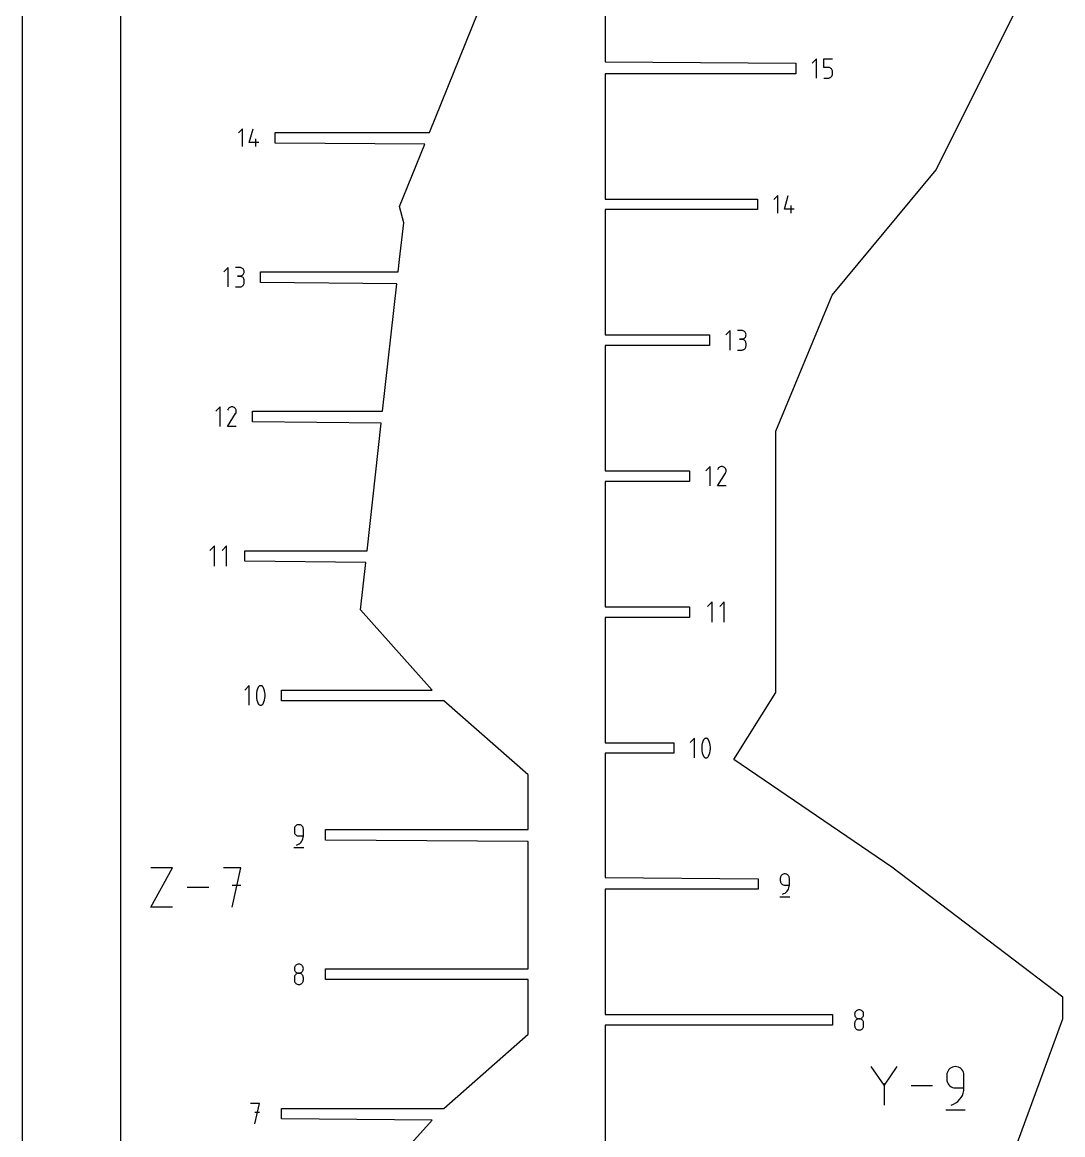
# Model space of a CAD drawing. Extents: x 0 to 980, y 0 to 700.
# Drawn here: x 0 to 122.8, y 374.2 to 505.5 of the extents above; entities that cross this region are included whole.
import ezdxf

# ---------------------------------------------------------------- set-up
doc = ezdxf.new("R2010")
doc.units = 0

msp = doc.modelspace()

# ---------------------------------------------------------------- linework, layer by layer
at = {"layer": 'annotation', "color": 1}
for p, q in [((93.701449, 501.155843), (93.189127, 500.643377)), ((93.701449, 498.851334), (93.701449, 501.155843)), ((94.565567, 500.12961), (94.565567, 501.155843)), ((94.565567, 501.155843), (95.589055, 501.155843)), ((95.077311, 500.12961), (94.565567, 500.12961)), ((95.169197, 500.121396), (95.077311, 500.12961)), ((95.169159, 498.859593), (95.255663, 498.883401)), ((95.255721, 500.097708), (95.169197, 500.121396)), ((95.255663, 498.883401), (95.335364, 498.921309)), ((95.335428, 500.059973), (95.255721, 500.097708)), ((95.335364, 498.921309), (95.406805, 498.971867)), ((95.406864, 500.00962), (95.335428, 500.059973)), ((95.406805, 498.971867), (95.468526, 499.033624)), ((95.468573, 499.948078), (95.406864, 500.00962)), ((95.468526, 499.033624), (95.51907, 499.105132)), ((95.519102, 499.876776), (95.468573, 499.948078)), ((95.51907, 499.105132), (95.556978, 499.18494)), ((95.556995, 499.797141), (95.519102, 499.876776)), ((95.556978, 499.18494), (95.580793, 499.271598)), ((95.580797, 499.710602), (95.556995, 499.797141)), ((95.580793, 499.271598), (95.589055, 499.363656)), ((95.589055, 499.618589), (95.580797, 499.710602)), ((95.589055, 499.363656), (95.589055, 499.618589)), ((95.589055, 499.618589), (95.589055, 499.618589)), ((94.565567, 498.851334), (95.077311, 498.851334)), ((95.077311, 498.851334), (95.169159, 498.859593)), ((95.077311, 498.851334), (95.077311, 498.851334)), ((25.988034, 492.863392), (25.525108, 492.400335)), ((25.988034, 490.781074), (25.988034, 492.863392)), ((26.768838, 491.244), (27.230589, 492.863392)), ((27.925043, 491.244), (26.768838, 491.244)), ((27.578469, 490.781074), (27.578469, 491.705881)), ((89.135663, 485.005321), (88.672737, 484.542264)), ((89.135663, 482.923003), (89.135663, 485.005321)), ((89.916467, 483.385929), (90.378218, 485.005321)), ((91.072672, 483.385929), (89.916467, 483.385929)), ((90.726098, 482.923003), (90.726098, 483.84781)), ((24.287433, 476.522576), (23.775111, 476.01011)), ((24.287433, 474.218067), (24.287433, 476.522576)), ((25.663295, 476.519903), (25.151551, 476.519903)), ((25.663295, 475.496415), (25.407062, 475.496415)), ((25.407062, 475.496415), (25.663295, 475.496415)), ((25.755333, 476.511641), (25.663295, 476.519903)), ((25.663295, 475.496415), (25.755333, 475.504678)), ((25.755333, 475.488154), (25.663295, 475.496415)), ((25.663295, 475.496415), (25.663295, 475.496415)), ((25.841938, 476.487834), (25.755333, 476.511641)), ((25.755333, 475.504678), (25.841938, 475.5285)), ((25.841938, 475.464346), (25.755333, 475.488154)), ((25.921669, 476.449944), (25.841938, 476.487834)), ((25.841938, 475.5285), (25.921669, 475.566427)), ((25.921669, 475.426457), (25.841938, 475.464346)), ((25.993086, 476.399437), (25.921669, 476.449944)), ((25.921669, 475.566427), (25.993086, 475.617007)), ((25.993086, 475.37595), (25.921669, 475.426457)), ((26.054747, 476.337776), (25.993086, 476.399437)), ((25.993086, 475.617007), (26.054747, 475.678789)), ((26.054747, 475.314289), (25.993086, 475.37595)), ((26.105214, 476.266426), (26.054747, 476.337776)), ((26.054747, 475.678789), (26.105214, 475.75032)), ((26.105214, 475.242939), (26.054747, 475.314289)), ((26.143045, 476.186851), (26.105214, 476.266426)), ((26.105214, 475.75032), (26.143045, 475.830147)), ((26.143045, 475.163363), (26.105214, 475.242939)), ((26.1668, 476.100514), (26.143045, 476.186851)), ((26.143045, 475.830147), (26.1668, 475.916818)), ((26.175039, 476.008881), (26.1668, 476.100514)), ((26.1668, 475.916818), (26.175039, 476.008881)), ((26.175039, 476.008881), (26.175039, 476.008881)), ((25.151551, 474.21814), (25.663295, 474.21814)), ((25.663295, 474.21814), (25.755333, 474.226396)), ((25.663295, 474.21814), (25.663295, 474.21814)), ((25.755333, 474.226396), (25.841938, 474.250192)), ((25.841938, 474.250192), (25.921669, 474.288066)), ((25.921669, 474.288066), (25.993086, 474.338558)), ((25.993086, 474.338558), (26.054747, 474.400207)), ((26.054747, 474.400207), (26.105214, 474.471552)), ((26.105214, 474.471552), (26.143045, 474.551133)), ((26.1668, 475.077027), (26.143045, 475.163363)), ((26.143045, 474.551133), (26.1668, 474.63749)), ((26.175039, 474.985394), (26.1668, 475.077027)), ((26.1668, 474.63749), (26.175039, 474.729161)), ((26.175039, 474.729161), (26.175039, 474.985394)), ((26.175039, 474.985394), (26.175039, 474.985394)), ((83.510197, 469.076989), (82.997876, 468.564522)), ((83.510197, 466.77248), (83.510197, 469.076989)), ((84.88606, 469.074315), (84.374316, 469.074315)), ((84.978098, 469.066054), (84.88606, 469.074315)), ((85.064703, 469.042246), (84.978098, 469.066054)), ((85.144434, 469.004357), (85.064703, 469.042246)), ((85.21585, 468.95385), (85.144434, 469.004357)), ((85.277512, 468.892189), (85.21585, 468.95385)), ((85.327979, 468.820839), (85.277512, 468.892189)), ((85.36581, 468.741263), (85.327979, 468.820839)), ((85.389565, 468.654927), (85.36581, 468.741263)), ((84.88606, 468.050828), (84.629826, 468.050828)), ((84.629826, 468.050828), (84.88606, 468.050828)), ((84.88606, 468.050828), (84.978098, 468.059091)), ((84.978098, 468.042566), (84.88606, 468.050828)), ((84.88606, 468.050828), (84.88606, 468.050828)), ((84.978098, 468.059091), (85.064703, 468.082912)), ((85.064703, 468.018759), (84.978098, 468.042566)), ((85.064703, 468.082912), (85.144434, 468.120839)), ((85.144434, 467.98087), (85.064703, 468.018759)), ((85.144434, 468.120839), (85.21585, 468.17142)), ((85.21585, 467.930362), (85.144434, 467.98087)), ((85.21585, 468.17142), (85.277512, 468.233202)), ((85.277512, 467.868701), (85.21585, 467.930362)), ((85.277512, 468.233202), (85.327979, 468.304732)), ((85.327979, 467.797351), (85.277512, 467.868701)), ((85.327979, 468.304732), (85.36581, 468.38456)), ((85.36581, 467.717776), (85.327979, 467.797351)), ((85.36581, 468.38456), (85.389565, 468.471231)), ((85.389565, 467.63144), (85.36581, 467.717776)), ((85.397803, 468.563294), (85.389565, 468.654927)), ((85.389565, 468.471231), (85.397803, 468.563294)), ((85.397803, 467.539807), (85.389565, 467.63144)), ((85.397803, 468.563294), (85.397803, 468.563294)), ((85.397803, 467.283573), (85.397803, 467.539807)), ((85.397803, 467.539807), (85.397803, 467.539807)), ((84.374316, 466.772552), (84.88606, 466.772552)), ((84.88606, 466.772552), (84.978098, 466.780809)), ((84.88606, 466.772552), (84.88606, 466.772552)), ((84.978098, 466.780809), (85.064703, 466.804604)), ((85.064703, 466.804604), (85.144434, 466.842478)), ((85.144434, 466.842478), (85.21585, 466.89297)), ((85.21585, 466.89297), (85.277512, 466.954619)), ((85.277512, 466.954619), (85.327979, 467.025965)), ((85.327979, 467.025965), (85.36581, 467.105546)), ((85.36581, 467.105546), (85.389565, 467.191902)), ((85.389565, 467.191902), (85.397803, 467.283573)), ((23.365345, 460.070498), (22.853098, 459.558106)), ((23.365345, 457.766323), (23.365345, 460.070498)), ((24.298149, 459.814283), (24.230957, 459.685391)), ((24.351471, 459.889895), (24.298149, 459.814283)), ((24.415446, 459.953013), (24.351471, 459.889895)), ((24.488127, 460.003132), (24.415446, 459.953013)), ((24.56757, 460.039747), (24.488127, 460.003132)), ((24.651828, 460.062352), (24.56757, 460.039747)), ((24.738956, 460.070442), (24.651828, 460.062352)), ((24.827007, 460.063511), (24.738956, 460.070442)), ((24.914038, 460.041054), (24.827007, 460.063511)), ((24.9981, 460.002565), (24.914038, 460.041054)), ((25.073286, 459.949176), (24.9981, 460.002565)), ((24.9981, 460.002565), (24.9981, 460.002565)), ((25.136149, 459.88511), (25.073286, 459.949176)), ((25.186131, 459.81233), (25.136149, 459.88511)), ((25.222672, 459.732799), (25.186131, 459.81233)), ((25.245215, 459.648482), (25.222672, 459.732799)), ((25.253199, 459.561341), (25.245215, 459.648482)), ((25.246067, 459.473341), (25.253199, 459.561341)), ((24.229512, 457.766305), (25.175111, 459.288597)), ((25.175111, 459.288597), (25.176242, 459.289996)), ((25.175111, 459.288597), (25.175111, 459.288597)), ((25.176242, 459.289996), (25.177326, 459.291407)), ((25.177326, 459.291407), (25.178371, 459.292841)), ((25.178371, 459.292841), (25.179383, 459.294312)), ((25.179383, 459.294312), (25.180371, 459.295829)), ((25.180371, 459.295829), (25.181341, 459.297406)), ((25.181341, 459.297406), (25.1823, 459.299055)), ((25.1823, 459.299055), (25.183256, 459.300787)), ((25.183256, 459.300787), (25.184215, 459.302614)), ((25.184215, 459.302614), (25.223258, 459.386444)), ((25.184215, 459.302614), (25.184215, 459.302614)), ((25.223258, 459.386444), (25.246067, 459.473341)), ((25.252852, 457.766305), (24.229512, 457.766305)), ((81.158094, 453.037395), (80.645847, 452.525003)), ((81.158094, 450.73322), (81.158094, 453.037395)), ((82.208195, 452.91991), (82.14422, 452.856791)), ((82.280876, 452.970029), (82.208195, 452.91991)), ((82.360319, 453.006644), (82.280876, 452.970029)), ((82.444577, 453.029249), (82.360319, 453.006644)), ((82.531705, 453.037338), (82.444577, 453.029249)), ((82.619756, 453.030407), (82.531705, 453.037338)), ((82.706786, 453.00795), (82.619756, 453.030407)), ((82.790849, 452.969461), (82.706786, 453.00795)), ((82.866035, 452.916073), (82.790849, 452.969461)), ((82.790849, 452.969461), (82.790849, 452.969461)), ((82.928898, 452.852007), (82.866035, 452.916073)), ((82.022261, 450.733201), (82.96786, 452.255494)), ((82.090898, 452.78118), (82.023706, 452.652287)), ((82.14422, 452.856791), (82.090898, 452.78118)), ((82.97888, 452.779226), (82.928898, 452.852007)), ((82.96786, 452.255494), (82.968991, 452.256893)), ((82.96786, 452.255494), (82.96786, 452.255494)), ((82.968991, 452.256893), (82.970075, 452.258303)), ((82.970075, 452.258303), (82.971119, 452.259738)), ((82.971119, 452.259738), (82.972132, 452.261208)), ((82.972132, 452.261208), (82.97312, 452.262726)), ((82.97312, 452.262726), (82.97409, 452.264303)), ((82.97409, 452.264303), (82.975049, 452.265952)), ((82.975049, 452.265952), (82.976004, 452.267683)), ((82.976004, 452.267683), (82.976964, 452.26951)), ((82.976964, 452.26951), (83.016007, 452.35334)), ((82.976964, 452.26951), (82.976964, 452.26951)), ((83.015421, 452.699696), (82.97888, 452.779226)), ((83.037964, 452.615378), (83.015421, 452.699696)), ((83.016007, 452.35334), (83.038816, 452.440237)), ((83.045948, 452.528238), (83.037964, 452.615378)), ((83.038816, 452.440237), (83.045948, 452.528238)), ((83.0456, 450.733201), (82.022261, 450.733201)), ((22.681076, 443.6665), (22.147525, 443.132798)), ((22.681076, 441.2665), (22.681076, 443.6665)), ((24.114626, 443.6665), (23.581076, 443.132798)), ((24.114626, 441.2665), (24.114626, 443.6665)), ((81.39583, 437.04588), (80.862279, 436.512179)), ((81.39583, 434.64588), (81.39583, 437.04588)), ((82.82938, 437.04588), (82.29583, 436.512179)), ((82.82938, 434.64588), (82.82938, 437.04588)), ((26.762101, 427.169018), (26.248812, 426.655585)), ((26.762101, 424.860159), (26.762101, 427.169018)), ((27.760784, 426.778063), (27.694405, 426.563897)), ((27.84929, 426.986194), (27.760784, 426.778063)), ((27.879094, 427.035757), (27.84929, 426.986194)), ((27.84929, 426.986194), (27.84929, 426.986194)), ((27.916239, 427.077994), (27.879094, 427.035757)), ((27.959493, 427.112496), (27.916239, 427.077994)), ((28.007627, 427.138853), (27.959493, 427.112496)), ((28.059412, 427.156658), (28.007627, 427.138853)), ((28.113616, 427.165501), (28.059412, 427.156658)), ((28.169012, 427.164973), (28.113616, 427.165501)), ((28.224368, 427.154666), (28.169012, 427.164973)), ((28.278454, 427.134172), (28.224368, 427.154666)), ((28.29916, 427.123291), (28.278454, 427.134172)), ((28.278454, 427.134172), (28.278454, 427.134172)), ((28.319029, 427.110794), (28.29916, 427.123291)), ((28.337964, 427.096778), (28.319029, 427.110794)), ((28.35587, 427.081343), (28.337964, 427.096778)), ((28.37265, 427.064587), (28.35587, 427.081343)), ((28.388207, 427.04661), (28.37265, 427.064587)), ((28.402445, 427.02751), (28.388207, 427.04661)), ((28.415267, 427.007387), (28.402445, 427.02751)), ((28.426577, 426.986339), (28.415267, 427.007387)), ((28.515512, 426.777779), (28.426577, 426.986339)), ((28.426577, 426.986339), (28.426577, 426.986339)), ((28.582213, 426.563291), (28.515512, 426.777779)), ((27.650152, 426.345402), (27.628025, 426.124286)), ((27.628025, 426.124286), (27.628025, 425.902258)), ((27.628025, 425.902258), (27.650152, 425.681024)), ((27.694405, 426.563897), (27.650152, 426.345402)), ((27.650152, 425.681024), (27.694405, 425.462293)), ((27.694405, 425.462293), (27.760784, 425.247773)), ((28.515512, 425.247489), (28.582213, 425.461687)), ((28.62668, 426.344581), (28.582213, 426.563291)), ((28.582213, 425.461687), (28.62668, 425.680204)), ((28.648914, 426.123358), (28.62668, 426.344581)), ((28.62668, 425.680204), (28.648914, 425.90133)), ((28.648914, 425.90133), (28.648914, 426.123358)), ((27.760784, 425.247773), (27.84929, 425.03917)), ((27.84929, 425.03917), (27.84929, 425.03917)), ((27.84929, 425.03917), (27.860559, 425.018164)), ((27.860559, 425.018164), (27.873286, 424.998141)), ((27.873286, 424.998141), (27.887418, 424.979162)), ((27.887418, 424.979162), (27.902902, 424.961287)), ((27.902902, 424.961287), (27.919684, 424.944579)), ((27.919684, 424.944579), (27.93771, 424.929096)), ((27.93771, 424.929096), (27.956926, 424.9149)), ((27.956926, 424.9149), (27.977279, 424.902052)), ((27.977279, 424.902052), (27.998716, 424.890613)), ((27.998716, 424.890613), (27.998716, 424.890613)), ((27.998716, 424.890613), (28.052376, 424.870553)), ((28.052376, 424.870553), (28.10741, 424.860587)), ((28.10741, 424.860587), (28.162572, 424.860309)), ((28.162572, 424.860309), (28.216619, 424.869311)), ((28.216619, 424.869311), (28.268306, 424.887188)), ((28.268306, 424.887188), (28.31639, 424.913533)), ((28.31639, 424.913533), (28.359626, 424.947941)), ((28.359626, 424.947941), (28.39677, 424.990003)), ((28.39677, 424.990003), (28.426577, 425.039315)), ((28.426577, 425.039315), (28.515512, 425.247489)), ((28.426577, 425.039315), (28.426577, 425.039315)), ((79.299191, 420.960883), (78.785902, 420.447449)), ((79.299191, 418.652023), (79.299191, 420.960883)), ((80.187242, 420.137266), (80.165116, 419.91615)), ((80.231495, 420.355761), (80.187242, 420.137266)), ((80.297874, 420.569928), (80.231495, 420.355761)), ((80.38638, 420.778058), (80.297874, 420.569928)), ((80.416185, 420.827622), (80.38638, 420.778058)), ((80.38638, 420.778058), (80.38638, 420.778058)), ((80.453329, 420.869859), (80.416185, 420.827622)), ((80.496583, 420.90436), (80.453329, 420.869859)), ((80.544717, 420.930717), (80.496583, 420.90436)), ((80.596502, 420.948522), (80.544717, 420.930717)), ((80.650707, 420.957365), (80.596502, 420.948522)), ((80.706102, 420.956837), (80.650707, 420.957365)), ((80.761458, 420.946531), (80.706102, 420.956837)), ((80.815545, 420.926036), (80.761458, 420.946531)), ((80.83625, 420.915156), (80.815545, 420.926036)), ((80.815545, 420.926036), (80.815545, 420.926036)), ((80.856119, 420.902658), (80.83625, 420.915156)), ((80.875054, 420.888642), (80.856119, 420.902658)), ((80.89296, 420.873207), (80.875054, 420.888642)), ((80.90974, 420.856451), (80.89296, 420.873207)), ((80.925297, 420.838474), (80.90974, 420.856451)), ((80.939535, 420.819374), (80.925297, 420.838474)), ((80.952357, 420.799251), (80.939535, 420.819374)), ((80.963667, 420.778203), (80.952357, 420.799251)), ((81.052602, 420.569643), (80.963667, 420.778203)), ((80.963667, 420.778203), (80.963667, 420.778203)), ((81.119303, 420.355155), (81.052602, 420.569643)), ((81.16377, 420.136445), (81.119303, 420.355155)), ((81.186004, 419.915223), (81.16377, 420.136445)), ((80.165116, 419.91615), (80.165116, 419.694122)), ((80.165116, 419.694122), (80.187242, 419.472889)), ((80.187242, 419.472889), (80.231495, 419.254158)), ((80.231495, 419.254158), (80.297874, 419.039637)), ((80.297874, 419.039637), (80.38638, 418.831035)), ((80.38638, 418.831035), (80.38638, 418.831035)), ((80.38638, 418.831035), (80.397649, 418.810028)), ((80.397649, 418.810028), (80.410376, 418.790005)), ((80.410376, 418.790005), (80.424509, 418.771026)), ((80.93386, 418.781868), (80.963667, 418.831179)), ((80.963667, 418.831179), (81.052602, 419.039353)), ((80.963667, 418.831179), (80.963667, 418.831179)), ((81.052602, 419.039353), (81.119303, 419.253552)), ((81.119303, 419.253552), (81.16377, 419.472068)), ((81.16377, 419.472068), (81.186004, 419.693194)), ((81.186004, 419.693194), (81.186004, 419.915223)), ((80.424509, 418.771026), (80.439993, 418.753152)), ((80.439993, 418.753152), (80.456774, 418.736443)), ((80.456774, 418.736443), (80.4748, 418.72096)), ((80.4748, 418.72096), (80.494016, 418.706765)), ((80.494016, 418.706765), (80.514369, 418.693917)), ((80.514369, 418.693917), (80.535806, 418.682478)), ((80.535806, 418.682478), (80.535806, 418.682478)), ((80.535806, 418.682478), (80.589467, 418.662418)), ((80.589467, 418.662418), (80.6445, 418.652452)), ((80.6445, 418.652452), (80.699663, 418.652173)), ((80.699663, 418.652173), (80.753709, 418.661175)), ((80.753709, 418.661175), (80.805397, 418.679052)), ((80.805397, 418.679052), (80.85348, 418.705398)), ((80.85348, 418.705398), (80.896716, 418.739805)), ((80.896716, 418.739805), (80.93386, 418.781868)), ((32.111294, 410.324854), (32.10269, 410.228976)), ((32.10269, 410.228976), (32.10269, 409.962126)), ((32.10269, 409.962126), (32.10269, 409.962126)), ((32.10269, 409.962126), (32.111294, 409.866253)), ((32.136095, 410.415117), (32.111294, 410.324854)), ((32.111294, 409.866253), (32.136095, 409.776004)), ((32.175574, 410.498252), (32.136095, 410.415117)), ((32.136095, 409.776004), (32.175574, 409.692889)), ((32.228213, 410.572746), (32.175574, 410.498252)), ((32.175574, 409.692889), (32.228213, 409.618418)), ((32.292492, 410.637088), (32.228213, 410.572746)), ((32.228213, 409.618418), (32.292492, 409.554101)), ((32.366892, 410.689765), (32.292492, 410.637088)), ((32.449896, 410.729263), (32.366892, 410.689765)), ((32.539984, 410.754072), (32.449896, 410.729263)), ((32.635638, 410.762677), (32.539984, 410.754072)), ((32.73149, 410.754072), (32.635638, 410.762677)), ((32.635638, 410.762677), (32.635638, 410.762677)), ((32.821684, 410.729263), (32.73149, 410.754072)), ((32.904719, 410.689765), (32.821684, 410.729263)), ((32.979095, 410.637088), (32.904719, 410.689765)), ((33.043311, 410.572746), (32.979095, 410.637088)), ((33.095869, 410.498252), (33.043311, 410.572746)), ((33.135268, 410.415117), (33.095869, 410.498252)), ((33.160007, 410.324854), (33.135268, 410.415117)), ((33.168587, 410.228976), (33.160007, 410.324854)), ((33.168587, 409.428575), (33.168587, 410.228976)), ((33.168587, 410.228976), (33.168587, 410.228976)), ((32.292492, 409.554101), (32.366892, 409.501449)), ((32.366892, 409.501449), (32.449896, 409.46197)), ((32.368938, 408.362677), (32.521346, 408.419472)), ((32.368938, 408.362677), (32.368938, 408.362677)), ((32.449896, 409.46197), (32.539984, 409.437175)), ((32.521346, 408.419472), (32.661237, 408.49624)), ((32.539984, 409.437175), (32.635638, 409.428575)), ((32.635638, 409.428575), (33.168587, 409.428575)), ((32.661237, 408.49624), (32.787166, 408.591026)), ((32.787166, 408.591026), (32.897688, 408.701873)), ((32.897688, 408.701873), (32.991357, 408.826826)), ((32.991357, 408.826826), (33.066726, 408.963929)), ((33.066726, 408.963929), (33.122352, 409.111225)), ((33.122352, 409.111225), (33.156787, 409.266759)), ((33.156787, 409.266759), (33.168587, 409.428575)), ((32.03609, 408.062677), (33.23609, 408.062677)), ((15.161134, 401.030972), (17.734458, 405.665514)), ((17.734458, 405.665514), (15.161134, 405.665514)), ((25.805234, 405.665514), (23.744308, 405.665514)), ((24.774916, 401.030972), (25.805234, 405.665514)), ((89.446829, 404.529202), (89.438224, 404.433324)), ((89.438224, 404.433324), (89.438224, 404.166474)), ((89.47163, 404.619465), (89.446829, 404.529202)), ((89.511109, 404.7026), (89.47163, 404.619465)), ((89.563748, 404.777094), (89.511109, 404.7026)), ((89.628026, 404.841436), (89.563748, 404.777094)), ((89.702427, 404.894113), (89.628026, 404.841436)), ((89.785431, 404.933612), (89.702427, 404.894113)), ((89.875519, 404.95842), (89.785431, 404.933612)), ((89.971173, 404.967026), (89.875519, 404.95842)), ((90.067025, 404.95842), (89.971173, 404.967026)), ((89.971173, 404.967026), (89.971173, 404.967026)), ((90.157219, 404.933612), (90.067025, 404.95842)), ((90.240253, 404.894113), (90.157219, 404.933612)), ((90.314629, 404.841436), (90.240253, 404.894113)), ((90.378846, 404.777094), (90.314629, 404.841436)), ((90.431404, 404.7026), (90.378846, 404.777094)), ((90.470803, 404.619465), (90.431404, 404.7026)), ((90.495542, 404.529202), (90.470803, 404.619465)), ((90.504122, 404.433324), (90.495542, 404.529202)), ((90.504122, 403.632923), (90.504122, 404.433324)), ((90.504122, 404.433324), (90.504122, 404.433324)), ((22.006936, 403.348243), (19.472847, 403.348243)), ((25.805234, 403.601681), (24.774916, 403.601681)), ((89.438224, 404.166474), (89.438224, 404.166474)), ((89.438224, 404.166474), (89.446829, 404.070601)), ((89.446829, 404.070601), (89.47163, 403.980352)), ((89.47163, 403.980352), (89.511109, 403.897237)), ((89.511109, 403.897237), (89.563748, 403.822766)), ((89.563748, 403.822766), (89.628026, 403.75845)), ((89.628026, 403.75845), (89.702427, 403.705797)), ((89.702427, 403.705797), (89.785431, 403.666318)), ((89.785431, 403.666318), (89.875519, 403.641523)), ((89.875519, 403.641523), (89.971173, 403.632923)), ((89.971173, 403.632923), (90.504122, 403.632923)), ((90.233223, 402.906221), (90.326891, 403.031174)), ((90.326891, 403.031174), (90.402261, 403.168277)), ((90.402261, 403.168277), (90.457887, 403.315573)), ((90.457887, 403.315573), (90.492322, 403.471107)), ((90.492322, 403.471107), (90.504122, 403.632923)), ((89.371625, 402.267026), (90.571625, 402.267026)), ((89.704473, 402.567026), (89.856881, 402.62382)), ((89.704473, 402.567026), (89.704473, 402.567026)), ((89.856881, 402.62382), (89.996772, 402.700588)), ((89.996772, 402.700588), (90.122701, 402.795374)), ((90.122701, 402.795374), (90.233223, 402.906221)), ((17.734458, 401.030972), (15.161134, 401.030972)), ((32.111441, 393.871065), (32.102842, 393.775635)), ((32.13623, 393.960979), (32.111441, 393.871065)), ((32.175693, 394.043852), (32.13623, 393.960979)), ((32.228315, 394.118158), (32.175693, 394.043852)), ((32.292582, 394.182374), (32.228315, 394.118158)), ((32.366977, 394.234974), (32.292582, 394.182374)), ((32.449987, 394.274434), (32.366977, 394.234974)), ((32.540097, 394.299228), (32.449987, 394.274434)), ((32.63579, 394.307831), (32.540097, 394.299228)), ((32.731484, 394.299228), (32.63579, 394.307831)), ((32.63579, 394.307831), (32.63579, 394.307831)), ((32.821593, 394.274434), (32.731484, 394.299228)), ((32.904603, 394.234974), (32.821593, 394.274434)), ((32.978999, 394.182374), (32.904603, 394.234974)), ((33.043265, 394.118158), (32.978999, 394.182374)), ((33.095887, 394.043852), (33.043265, 394.118158)), ((33.135351, 393.960979), (33.095887, 394.043852)), ((33.160139, 393.871065), (33.135351, 393.960979)), ((33.168739, 393.775635), (33.160139, 393.871065)), ((32.102842, 393.775635), (32.102842, 393.775635)), ((32.102842, 393.775635), (32.111446, 393.679757)), ((32.111441, 392.804216), (32.102842, 392.708383)), ((32.102842, 392.708383), (32.102842, 392.442887)), ((32.13623, 392.894444), (32.111441, 392.804216)), ((32.111446, 393.679757), (32.136247, 393.589495)), ((32.175693, 392.977553), (32.13623, 392.894444)), ((32.136247, 393.589495), (32.175726, 393.50636)), ((32.228315, 393.052029), (32.175693, 392.977553)), ((32.175726, 393.50636), (32.228365, 393.431865)), ((32.292582, 393.116358), (32.228315, 393.052029)), ((32.228365, 393.431865), (32.292644, 393.367523)), ((32.366977, 393.169027), (32.292582, 393.116358)), ((32.292644, 393.367523), (32.367044, 393.314847)), ((32.449987, 393.208522), (32.366977, 393.169027)), ((32.367044, 393.314847), (32.450048, 393.275348)), ((32.540097, 393.233329), (32.449987, 393.208522)), ((32.450048, 393.275348), (32.540136, 393.25054)), ((32.63579, 393.241934), (32.540097, 393.233329)), ((32.540136, 393.25054), (32.63579, 393.241934)), ((32.63579, 393.241934), (32.731444, 393.25054)), ((32.731484, 393.233334), (32.63579, 393.241934)), ((32.63579, 393.241934), (32.63579, 393.241934)), ((32.63579, 393.241934), (32.63579, 393.241934)), ((32.731444, 393.25054), (32.821532, 393.275348)), ((32.821593, 393.208539), (32.731484, 393.233334)), ((32.821532, 393.275348), (32.904536, 393.314847)), ((32.904603, 393.16906), (32.821593, 393.208539)), ((32.904536, 393.314847), (32.978937, 393.367523)), ((32.978999, 393.116408), (32.904603, 393.16906)), ((32.978937, 393.367523), (33.043216, 393.431865)), ((33.043265, 393.052091), (32.978999, 393.116408)), ((33.043216, 393.431865), (33.095854, 393.50636)), ((33.095887, 392.97762), (33.043265, 393.052091)), ((33.095854, 393.50636), (33.135333, 393.589495)), ((33.135351, 392.894505), (33.095887, 392.97762)), ((33.135333, 393.589495), (33.160134, 393.679757)), ((33.160139, 392.804256), (33.135351, 392.894505)), ((33.160134, 393.679757), (33.168739, 393.775635)), ((33.168739, 392.708383), (33.160139, 392.804256)), ((33.168739, 393.775635), (33.168739, 393.775635)), ((33.168739, 392.442887), (33.168739, 392.708383)), ((33.168739, 392.708383), (33.168739, 392.708383)), ((32.102842, 392.442887), (32.102842, 392.442887)), ((32.102842, 392.442887), (32.111446, 392.347061)), ((32.111446, 392.347061), (32.136247, 392.256937)), ((32.136247, 392.256937), (32.175726, 392.174002)), ((32.175726, 392.174002), (32.228365, 392.099745)), ((32.228365, 392.099745), (32.292644, 392.035653)), ((32.292644, 392.035653), (32.367044, 391.983214)), ((32.367044, 391.983214), (32.450048, 391.943915)), ((32.450048, 391.943915), (32.540136, 391.919245)), ((32.540136, 391.919245), (32.63579, 391.910691)), ((32.63579, 391.910691), (32.731444, 391.919245)), ((32.63579, 391.910691), (32.63579, 391.910691)), ((32.731444, 391.919245), (32.821532, 391.943915)), ((32.821532, 391.943915), (32.904536, 391.983214)), ((32.904536, 391.983214), (32.978937, 392.035653)), ((32.978937, 392.035653), (33.043216, 392.099745)), ((33.043216, 392.099745), (33.095854, 392.174002)), ((33.095854, 392.174002), (33.135333, 392.256937)), ((33.135333, 392.256937), (33.160134, 392.347061)), ((33.160134, 392.347061), (33.168739, 392.442887)), ((98.28058, 388.660684), (98.241117, 388.577811)), ((98.333202, 388.73499), (98.28058, 388.660684)), ((98.397468, 388.799206), (98.333202, 388.73499)), ((98.471864, 388.851807), (98.397468, 388.799206)), ((98.554874, 388.891266), (98.471864, 388.851807)), ((98.644983, 388.91606), (98.554874, 388.891266)), ((98.740677, 388.924664), (98.644983, 388.91606)), ((98.836371, 388.91606), (98.740677, 388.924664)), ((98.740677, 388.924664), (98.740677, 388.924664)), ((98.92648, 388.891266), (98.836371, 388.91606)), ((99.00949, 388.851807), (98.92648, 388.891266)), ((99.083885, 388.799206), (99.00949, 388.851807)), ((99.148152, 388.73499), (99.083885, 388.799206)), ((99.200774, 388.660684), (99.148152, 388.73499)), ((99.240237, 388.577811), (99.200774, 388.660684)), ((98.216328, 388.487897), (98.207728, 388.392467)), ((98.207728, 388.392467), (98.207728, 388.392467)), ((98.207728, 388.392467), (98.216333, 388.296589)), ((98.216328, 387.421049), (98.207728, 387.325215)), ((98.207728, 387.325215), (98.207728, 387.059719)), ((98.241117, 388.577811), (98.216328, 388.487897)), ((98.241117, 387.511276), (98.216328, 387.421049)), ((98.216333, 388.296589), (98.241134, 388.206327)), ((98.28058, 387.594385), (98.241117, 387.511276)), ((98.241134, 388.206327), (98.280613, 388.123192)), ((98.333202, 387.668861), (98.28058, 387.594385)), ((98.280613, 388.123192), (98.333251, 388.048697)), ((98.397468, 387.73319), (98.333202, 387.668861)), ((98.333251, 388.048697), (98.39753, 387.984355)), ((98.471864, 387.785859), (98.397468, 387.73319)), ((98.39753, 387.984355), (98.471931, 387.931679)), ((98.554874, 387.825354), (98.471864, 387.785859)), ((98.471931, 387.931679), (98.554935, 387.89218)), ((98.644983, 387.850161), (98.554874, 387.825354)), ((98.554935, 387.89218), (98.645023, 387.867372)), ((98.740677, 387.858766), (98.644983, 387.850161)), ((98.645023, 387.867372), (98.740677, 387.858766)), ((98.740677, 387.858766), (98.836331, 387.867372)), ((98.836371, 387.850166), (98.740677, 387.858766)), ((98.740677, 387.858766), (98.740677, 387.858766)), ((98.740677, 387.858766), (98.740677, 387.858766)), ((98.836331, 387.867372), (98.926419, 387.89218)), ((98.92648, 387.825371), (98.836371, 387.850166)), ((98.926419, 387.89218), (99.009423, 387.931679)), ((99.00949, 387.785892), (98.92648, 387.825371)), ((99.009423, 387.931679), (99.083824, 387.984355)), ((99.083885, 387.73324), (99.00949, 387.785892)), ((99.083824, 387.984355), (99.148102, 388.048697)), ((99.148152, 387.668923), (99.083885, 387.73324)), ((99.148102, 388.048697), (99.200741, 388.123192)), ((99.200774, 387.594452), (99.148152, 387.668923)), ((99.200741, 388.123192), (99.24022, 388.206327)), ((99.240237, 387.511337), (99.200774, 387.594452)), ((99.24022, 388.206327), (99.265021, 388.296589)), ((99.265026, 388.487897), (99.240237, 388.577811)), ((99.265026, 387.421088), (99.240237, 387.511337)), ((99.265021, 388.296589), (99.273626, 388.392467)), ((99.273626, 388.392467), (99.265026, 388.487897)), ((99.273626, 387.325215), (99.265026, 387.421088)), ((99.273626, 388.392467), (99.273626, 388.392467)), ((99.273626, 387.059719), (99.273626, 387.325215)), ((99.273626, 387.325215), (99.273626, 387.325215)), ((98.207728, 387.059719), (98.207728, 387.059719)), ((98.207728, 387.059719), (98.216333, 386.963893)), ((98.216333, 386.963893), (98.241134, 386.873769)), ((98.241134, 386.873769), (98.280613, 386.790834)), ((98.280613, 386.790834), (98.333251, 386.716577)), ((98.333251, 386.716577), (98.39753, 386.652485)), ((98.39753, 386.652485), (98.471931, 386.600046)), ((98.471931, 386.600046), (98.554935, 386.560747)), ((98.554935, 386.560747), (98.645023, 386.536077)), ((98.645023, 386.536077), (98.740677, 386.527523)), ((98.740677, 386.527523), (98.836331, 386.536077)), ((98.740677, 386.527523), (98.740677, 386.527523)), ((98.836331, 386.536077), (98.926419, 386.560747)), ((98.926419, 386.560747), (99.009423, 386.600046)), ((99.009423, 386.600046), (99.083824, 386.652485)), ((99.083824, 386.652485), (99.148102, 386.716577)), ((99.148102, 386.716577), (99.200741, 386.790834)), ((99.200741, 386.790834), (99.24022, 386.873769)), ((99.24022, 386.873769), (99.265021, 386.963893)), ((99.265021, 386.963893), (99.273626, 387.059719)), ((101.673627, 380.027671), (100.156413, 382.221769)), ((103.190556, 382.221769), (101.673627, 380.027671)), ((109.589555, 382.083442), (109.44855, 381.983608)), ((109.746865, 382.1583), (109.589555, 382.083442)), ((109.917601, 382.205317), (109.746865, 382.1583)), ((110.098885, 382.221627), (109.917601, 382.205317)), ((110.280545, 382.205317), (110.098885, 382.221627)), ((110.098885, 382.221627), (110.098885, 382.221627)), ((110.45148, 382.1583), (110.280545, 382.205317)), ((110.608849, 382.083442), (110.45148, 382.1583)), ((110.749807, 381.983608), (110.608849, 382.083442)), ((109.105143, 381.391859), (109.088835, 381.210151)), ((109.088835, 381.210151), (109.088835, 380.704413)), ((109.152146, 381.562926), (109.105143, 381.391859)), ((109.226967, 381.720484), (109.152146, 381.562926)), ((109.326728, 381.861667), (109.226967, 381.720484)), ((109.44855, 381.983608), (109.326728, 381.861667)), ((110.871511, 381.861667), (110.749807, 381.983608)), ((110.971119, 381.720484), (110.871511, 381.861667)), ((111.045788, 381.562926), (110.971119, 381.720484)), ((111.092674, 381.391859), (111.045788, 381.562926)), ((111.108935, 381.210151), (111.092674, 381.391859)), ((111.108935, 379.693222), (111.108935, 381.210151)), ((111.108935, 381.210151), (111.108935, 381.210151)), ((101.673627, 380.204237), (101.673627, 377.67298)), ((107.383859, 379.947375), (104.896815, 379.947375)), ((109.088835, 380.704413), (109.088835, 380.704413)), ((109.088835, 380.704413), (109.105143, 380.522714)), ((109.105143, 380.522714), (109.152146, 380.351673)), ((109.152146, 380.351673), (109.226967, 380.194153)), ((109.226967, 380.194153), (109.326728, 380.053015)), ((109.326728, 380.053015), (109.44855, 379.931121)), ((109.44855, 379.931121), (109.589555, 379.831333)), ((109.589555, 379.831333), (109.746865, 379.756513)), ((109.746865, 379.756513), (109.917601, 379.709522)), ((109.917601, 379.709522), (110.098885, 379.693222)), ((110.098885, 379.693222), (111.108935, 379.693222)), ((111.086572, 379.386547), (111.108935, 379.693222)), ((110.1474, 377.926252), (110.386062, 378.105891)), ((110.386062, 378.105891), (110.595524, 378.31597)), ((110.595524, 378.31597), (110.773046, 378.552782)), ((110.773046, 378.552782), (110.915888, 378.81262)), ((110.915888, 378.81262), (111.021309, 379.091778)), ((111.021309, 379.091778), (111.086572, 379.386547)), ((27.982244, 377.858855), (26.914992, 377.858855)), ((27.448693, 375.458855), (27.982244, 377.858855)), ((27.982244, 376.790098), (27.448693, 376.790098)), ((108.962615, 377.10456), (111.236867, 377.10456)), ((109.593432, 377.673123), (109.882277, 377.78076)), ((109.593432, 377.673123), (109.593432, 377.673123)), ((109.882277, 377.78076), (110.1474, 377.926252))]:
    msp.add_line(p, q, dxfattribs=at)
at = {"layer": 'boundary', "color": 5}
for p, q in [((11.587505, 530.061128), (11.587503, 477.459606)), ((68.762586, 515.420016), (68.762583, 500.776583)), ((107.82993, 488.02239), (120.625692, 513.747724)), ((48.057323, 492.445233), (53.795808, 506.651368)), ((68.762583, 500.776583), (91.262344, 500.626589)), ((91.262344, 500.626589), (91.262344, 499.380589)), ((68.762583, 499.380589), (68.76258, 484.587162)), ((91.262344, 499.380589), (68.762583, 499.380589)), ((29.852304, 491.199233), (29.852304, 492.445233)), ((29.852304, 492.445233), (48.057323, 492.445233)), ((47.493417, 491.049233), (29.852304, 491.199233)), ((44.527501, 483.706842), (47.493417, 491.049233)), ((95.575218, 473.233838), (107.82993, 488.02239)), ((68.76258, 484.587162), (86.745933, 484.587161)), ((86.745933, 484.587161), (86.745933, 483.341162)), ((45.012073, 481.782827), (44.527501, 483.706842)), ((68.76258, 483.341162), (68.762577, 468.547735)), ((86.745933, 483.341162), (68.76258, 483.341162)), ((44.527501, 477.459601), (45.012073, 481.782827)), ((11.587503, 477.459606), (11.5875, 409.703873)), ((44.363152, 475.993322), (44.527501, 477.459601)), ((28.102328, 474.747322), (28.102328, 475.993322)), ((28.102328, 475.993322), (44.363152, 475.993322)), ((44.20668, 474.597322), (28.102328, 474.747322)), ((42.519127, 459.541411), (44.20668, 474.597322)), ((88.929556, 457.194439), (95.575218, 473.233838)), ((68.762577, 468.547735), (81.071092, 468.547734)), ((81.071092, 468.547734), (81.071093, 467.301734)), ((68.762577, 467.301734), (68.762574, 452.508307)), ((81.071093, 467.301734), (68.762577, 467.301734)), ((27.180315, 458.295411), (27.180314, 459.541411)), ((27.180314, 459.541411), (42.519127, 459.541411)), ((42.362655, 458.145411), (27.180315, 458.295411)), ((40.675101, 443.0895), (42.362655, 458.145411)), ((88.929533, 426.366368), (88.929556, 457.194439)), ((68.762574, 452.508307), (78.719063, 452.508307)), ((78.719063, 452.508307), (78.719064, 451.262307)), ((68.762574, 451.262307), (68.762571, 436.46888)), ((78.719064, 451.262307), (68.762574, 451.262307)), ((26.258302, 441.8435), (26.258301, 443.0895)), ((26.258301, 443.0895), (40.675101, 443.0895)), ((40.518629, 441.6935), (26.258302, 441.8435)), ((39.893385, 436.115228), (40.518629, 441.6935)), ((48.362038, 426.637588), (39.893385, 436.115228)), ((68.762571, 436.46888), (78.719055, 436.46888)), ((78.719055, 436.46888), (78.719056, 435.22288)), ((68.762571, 435.22288), (68.762568, 420.429453)), ((78.719056, 435.22288), (68.762571, 435.22288)), ((30.576029, 425.391589), (30.576029, 426.637588)), ((30.576029, 426.637588), (48.362038, 426.637588)), ((49.74395, 425.391588), (30.576029, 425.391589)), ((59.684679, 416.644259), (49.74395, 425.391588)), ((83.965385, 418.443566), (88.929533, 426.366368)), ((68.762568, 420.429453), (76.859119, 420.429453)), ((76.859119, 420.429453), (76.859119, 419.183453)), ((68.762567, 419.183453), (68.762565, 404.540021)), ((76.859119, 419.183453), (68.762567, 419.183453)), ((102.578365, 405.743613), (83.965385, 418.443566)), ((59.684679, 410.185677), (59.684679, 416.644259)), ((11.5875, 409.703873), (11.5875, 392.969585)), ((35.76309, 408.939677), (35.763089, 410.185678)), ((35.763089, 410.185678), (59.684679, 410.185677)), ((59.684679, 408.789688), (35.76309, 408.939677)), ((59.68468, 400.425114), (59.684679, 408.789688)), ((122.7626, 390.412689), (102.578365, 405.743613)), ((68.762565, 404.540021), (86.844625, 404.390026)), ((86.844625, 404.390026), (86.844625, 403.144026)), ((68.762564, 403.144026), (68.762563, 395.622703)), ((86.844625, 403.144026), (68.762564, 403.144026)), ((59.684682, 393.733766), (59.68468, 400.425114)), ((68.762563, 395.622703), (68.762562, 388.350598)), ((11.5875, 392.969585), (11.587503, 325.213866)), ((35.763091, 392.487766), (35.763091, 393.733766)), ((35.763091, 393.733766), (59.684682, 393.733766)), ((59.684682, 392.487766), (35.763091, 392.487766)), ((59.684685, 386.029215), (59.684682, 392.487766)), ((122.762535, 388.496216), (122.7626, 390.412689)), ((68.762562, 388.350598), (95.613978, 388.350598)), ((95.613978, 388.350598), (95.613978, 387.104598)), ((119.978948, 380.226277), (122.762499, 387.845586)), ((122.762499, 387.845586), (122.762535, 388.496216)), ((49.743885, 377.281855), (59.684685, 386.029215)), ((68.762562, 387.104598), (68.762558, 372.311171)), ((95.613978, 387.104598), (68.762562, 387.104598)), ((112.232572, 359.022391), (119.978948, 380.226277)), ((30.575994, 376.035855), (30.575994, 377.281855)), ((30.575994, 377.281855), (49.743885, 377.281855)), ((48.359588, 375.885856), (30.575994, 376.035855)), ((39.893356, 366.558234), (48.359588, 375.885856))]:
    msp.add_line(p, q, dxfattribs=at)
at = {"layer": 'frame', "color": 5}
msp.add_line((0, 700), (0, 0), dxfattribs=at)

doc.saveas('drawing.dxf')
